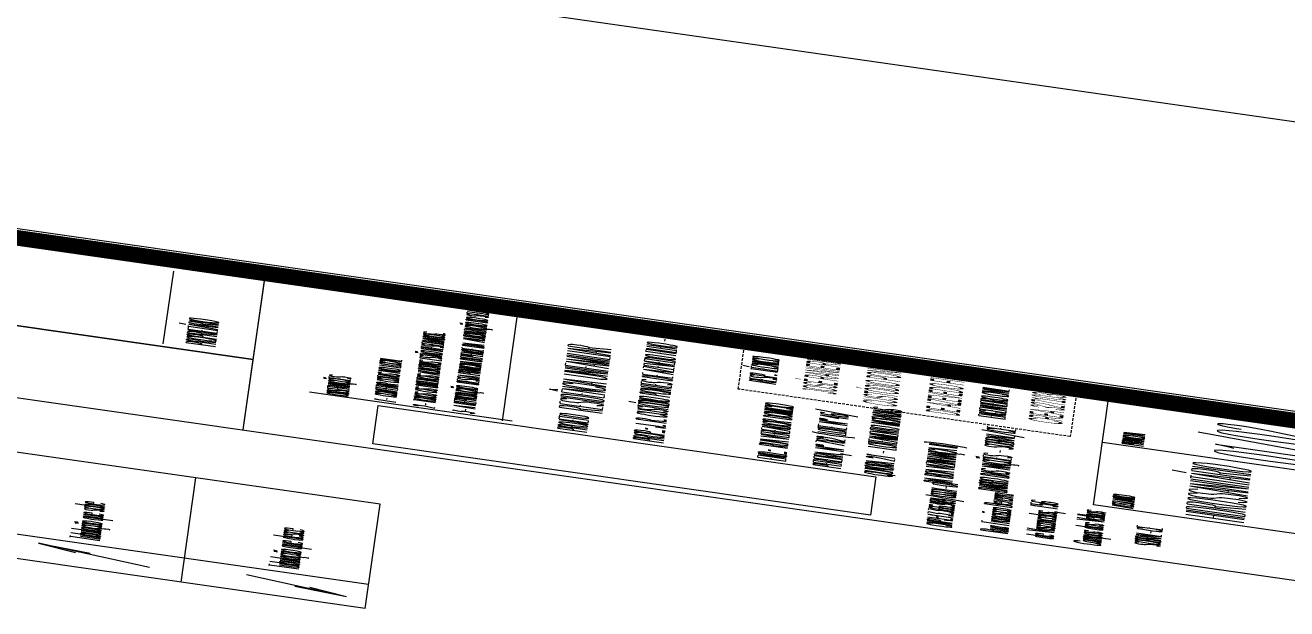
# Model space of a CAD drawing. Header units: millimetres. Extents: x -361192058 to 101130107379, y -14071650034 to 19218552450.
# Drawn here: x -135961.3 to -135482, y 43231.8 to 43453.4 of the extents above; entities that cross this region are included whole.
import ezdxf
from ezdxf.enums import TextEntityAlignment as Align

# ---------------------------------------------------------------- set-up
doc = ezdxf.new("R2010")
doc.units = ezdxf.units.MM
doc.header["$LTSCALE"] = 0.5
doc.linetypes.add('HIDDEN2', pattern=[0.1875, 0.125, -0.0625])
for name, color, linetype in [('02', 2, 'Continuous'), ('14-04-Texto-04', 3, 'Continuous'), ('CERAMICA', 8, 'Continuous'), ('CERC02', 3, 'Continuous'), ('CERÂMICA', 8, 'Continuous'), ('parede', 2, 'Continuous'), ('TEXT', 2, 'Continuous'), ('TEXTO', 3, 'Continuous'), ('TEXTO2', 3, 'Continuous'), ('TXT_0', 7, 'Continuous')]:
    doc.layers.add(name, color=color, linetype=linetype)
doc.styles.add('ADITIVOCAD', font='ROMANS.shx')
doc.styles.add('ROMAND', font='romand', dxfattribs={"height": 0.3})
doc.styles.add('ROMANS', font='romans', dxfattribs={"height": 0.1})
doc.styles.add('SANSSERIF', font='sas_____.pfb', dxfattribs={"height": 1})
doc.styles.get("Standard").update_dxf_attribs({"font": 'txt.shx', "height": 0.12})
picture_1 = doc.add_image_def('image1.jpg', size_in_pixel=(700, 700))

# ---------------------------------------------------------------- blocks, each defined once
blk = doc.blocks.new('APROVADO QUADRA 21.2 MBVII')
at = {"layer": 'CERÂMICA', "lineweight": 18}
h = blk.add_hatch(color=256, dxfattribs=at)
h.paths.add_polyline_path([(4512.3842, 2448.8602), (4512.1053, 2448.5715), (4512.1536, 2448.5248)])
h.paths.add_polyline_path([(4512.056, 2448.6191), (4512.1053, 2448.5715), (4512.3842, 2448.8602)])
h = blk.add_hatch(color=256, dxfattribs=at)
h.paths.add_polyline_path([(4511.598, 2446.8616), (4511.8768, 2447.1504), (4511.9251, 2447.1037)])
h.paths.add_polyline_path([(4511.8275, 2447.198), (4511.8768, 2447.1504), (4511.598, 2446.8616)])
at = {"lineweight": 18}
for p, q in [((4510.8625, 2446.734), (4510.8625, 2460.2257)), ((4519.5955, 2446.734), (4519.5955, 2460.2257)), ((4512.8606, 2446.734), (4512.8606, 2459.0078)), ((4511.685, 2448.1362, 0.3461), (4512.3842, 2448.8602, 0.3461)), ((4512.3842, 2448.8602, 0.3461), (4512.056, 2448.6191, 0.3461)), ((4512.3842, 2448.8602, 0.3461), (4512.1536, 2448.5248, 0.3461)), ((4510.8625, 2447.9233), (4519.5955, 2447.9233)), ((4511.598, 2446.8616, 0.3461), (4512.2295, 2447.5156, 0.3461)), ((4511.598, 2446.8616, 0.3461), (4511.8275, 2447.198, 0.3461)), ((4511.598, 2446.8616, 0.3461), (4511.9251, 2447.1037, 0.3461)), ((4510.8625, 2446.734), (4519.5955, 2446.734))]:
    blk.add_line(p, q, dxfattribs=at)
blk.add_lwpolyline([(4361.8759, 2517.8679), (4561.7907, 2517.8679), (4561.7907, 2359.9753), (4361.8759, 2359.9753)], close=True, dxfattribs=at)
at = {"layer": '02', "lineweight": 18}
blk.add_line((4524.0957, 2460.2145), (4524.0957, 2439.6516), dxfattribs=at)
blk.add_lwpolyline([(4476.7707, 2438.8395), (4537.9707, 2438.8395), (4537.9707, 2483.3895), (4476.7707, 2483.3895)], close=True, dxfattribs=at)
at = {"layer": '02', "lineweight": 18, "const_width": 0.1}
blk.add_lwpolyline([(4477.5207, 2439.5895), (4537.2207, 2439.5895), (4537.2207, 2482.6395), (4477.5207, 2482.6395)], close=True, dxfattribs=at)
at = {"layer": '02', "color": 4, "linetype": 'HIDDEN2', "lineweight": 18}
blk.add_lwpolyline([(4533.2732, 2444.5698), (4536.8383, 2444.5698), (4536.8383, 2442.4246), (4533.2732, 2442.4246)], close=True, dxfattribs=at)
at = {"layer": '14-04-Texto-04', "lineweight": 18}
for p, q in [((4529.997, 2460.2145), (4529.997, 2447.6673)), ((4529.997, 2447.6673), (4529.997, 2458.602)), ((4533.2008, 2442.216), (4533.2008, 2440.2818))]:
    blk.add_line(p, q, dxfattribs=at)
at = {"layer": 'CERAMICA', "lineweight": 18}
for p, q in [((4524.5219, 2447.6673), (4537.2207, 2447.6673)), ((4528.0022, 2447.2812), (4528.0022, 2445.9731)), ((4527.8986, 2446.0345), (4537.1784, 2446.0345))]:
    blk.add_line(p, q, dxfattribs=at)
at = {"layer": 'CERC02', "lineweight": 18}
for p, q in [((4530.2171, 2448.2511), (4536.3108, 2448.2511)), ((4524.0957, 2447.6673), (4536.9566, 2447.6673)), ((4524.0957, 2447.6673), (4536.9503, 2447.6673)), ((4524.0957, 2447.6673), (4536.9503, 2447.6673)), ((4524.0957, 2447.6673), (4537.2207, 2447.6673)), ((4524.0957, 2447.6673), (4537.2143, 2447.6673)), ((4527.9359, 2442.216), (4537.2157, 2442.216)), ((4527.9359, 2440.2818), (4527.9359, 2442.216))]:
    blk.add_line(p, q, dxfattribs=at)
at = {"color": 0, "lineweight": 13, "flags": 8}
for p in [(4700.7247, 2280.1125), (4699.5738, 2277.8964), (4702.3546, 2276.195), (4703.6722, 2274.085), (4699.8445, 2272.2194), (4703.0488, 2270.137), (4703.0877, 2267.9803), (4700.6523, 2261.5216), (4700.7007, 2257.1593)]:
    blk.add_attdef('NIVEL', p, '', height=0.075, dxfattribs=at)
for rotation, width, p in [(90, 0.8, (4700.8205, 2275.7521)), (270, 0.6, (4703.8437, 2274.9021)), (90, 0.8, (4701.5575, 2268.5021)), (180, 0.6, (4651.1817, 2236.1931))]:
    blk.add_attdef('$PORTA', text='', height=0.09, rotation=rotation, dxfattribs=dict(at, width=width)).set_placement(p, align=Align.MIDDLE)
for p in [(4654.176, 2240.463), (4648.499, 2240.1923), (4633.4388, 2239.3361), (4637.8012, 2239.3845), (4656.3921, 2239.3121), (4652.4746, 2237.6822), (4646.4166, 2236.988), (4644.2598, 2236.9491), (4650.3646, 2236.3646)]:
    blk.add_attdef('NIVEL', p, '', height=0.075, rotation=270, dxfattribs=at)
at = {"color": 0, "lineweight": 13, "width": 0.8, "flags": 8}
for p in [(4652.0317, 2239.2163), (4644.7817, 2238.4793)]:
    blk.add_attdef('$PORTA', text='', height=0.09, dxfattribs=at).set_placement(p, align=Align.MIDDLE)
at = {"layer": 'parede', "lineweight": 18, "style": 'ROMANS'}
blk.add_text('RESIDÊNCIA UNIFAMILIAR', height=0.275306, dxfattribs=at).set_placement((4529.6267, 2445.6854), align=Align.TOP_LEFT)
at = {"layer": 'TEXT', "lineweight": 18, "style": 'SANSSERIF'}
for s, p in [('JOSÉ RANIERE  ', (4533.9464, 2444.1627)), ('CUSTÓDIO PONTES ', (4533.616, 2443.7697)), ('DE AZEVEDO FILHO', (4533.6376, 2443.3627)), ('CREA 327103', (4534.1239, 2442.7042))]:
    blk.add_text(s, height=0.218329, dxfattribs=at).set_placement(p, align=Align.TOP_LEFT)
at = {"layer": 'TEXTO', "lineweight": 18, "style": 'ROMANS'}
for s, height, p in [('PROP.: J. R. CUSTÓDIO PONTES DE AZEVEDO FILHO - ME', 0.193418, (4527.9261, 2445.1883)), ('END.:  RUA VEREADOR DOMICIO', 0.180657, (4527.8711, 2444.3849)), ('PEREIRA, N° 782 (LOTE N° 46/', 0.180657, (4527.9033, 2444.0282)), ('DA BOA VIZINHANÇA II)', 0.180657, (4527.8772, 2443.3105)), ('BAIRRO DAS NAÇÕES - SOBRAL/CE', 0.180657, (4527.8842, 2442.9572))]:
    blk.add_text(s, height=height, dxfattribs=at).set_placement(p, align=Align.TOP_LEFT)
blk.add_text('QUADRA 21 - LOTEAMENTO MORADAS ', height=0.180657, dxfattribs=at).set_placement((4527.8445, 2443.5154))
at = {"layer": 'TEXTO2', "lineweight": 18, "style": 'ROMANS'}
for s, height, p in [('PROPRIETÁRIO', 0.188497, (4530.5736, 2448.1075, -1.508)), ('OBSERVAÇÕES', 0.1378, (4528.0709, 2447.1708)), ('1- CONFERIR COTAS NO LOCAL', 0.1378, (4528.1033, 2446.864)), ('2- TODOS OS DIREITOS AUTORAIS ESTÃO RESERVADOS.', 0.1378, (4528.0988, 2446.613)), ('3- A REPRODUÇÃO  DESTA PRANCHA DEPENDE DA  AUTORIZAÇÃO DO SEU AUTOR', 0.1378, (4528.1033, 2446.3559)), ('PROJETO', 0.18652, (4527.9136, 2445.676)), ('RESP. TÉCNICO', 0.170166, (4534.0895, 2444.5062)), ('CNPJ:13.366.989/0001-01', 0.161819, (4524.3682, 2443.2554)), ('ENGENHEIRO CIVIL', 0.170166, (4533.8881, 2443.023)), ('ASSUNTO', 0.1378, (4528.0828, 2442.0981)), ('PRANCHA', 0.1378, (4533.3077, 2442.0908)), ('SOBRAL-CE', 0.16182, (4525.2417, 2441.9191)), ('HIDROSSANITÁRIO', 0.375519, (4528.1873, 2441.6238)), ('01/02', 0.63428, (4533.5211, 2441.4991))]:
    blk.add_text(s, height=height, dxfattribs=at).set_placement(p, align=Align.TOP_LEFT)
at = {"layer": 'TEXTO2', "lineweight": 18, "style": 'ROMAND'}
for s, p in [('Rua Francisco Bezerra', (4524.5255, 2442.8193)), ('de Vasconcelos, 156', (4524.6222, 2442.527)), ('Campos dos Velhos', (4524.627, 2442.2209))]:
    blk.add_text(s, height=0.17525, dxfattribs=at).set_placement(p, align=Align.MIDDLE_LEFT)
at = {"layer": 'TXT_0', "lineweight": 18, "style": 'ADITIVOCAD'}
for s, p in [('Tubulação que sobe', (4513.2411, 2448.475)), ('Tubulação que desce', (4513.2411, 2447.1895))]:
    blk.add_text(s, height=0.190291, dxfattribs=at).set_placement(p)
at = {"layer": '02', "color": 4, "linetype": 'HIDDEN2', "lineweight": 18}
image = blk.add_image(picture_1, insert=(4524.4632, 2443.6185), size_in_units=(3.2153, 3.2153), dxfattribs=at)
image.dxf.flags = 7

msp = doc.modelspace()

# ---------------------------------------------------------------- block references
at = {"layer": '02', "color": 0, "lineweight": 30, "xscale": -4.574818403918471, "yscale": -59.40450511825884, "zscale": 4.574818403918471, "rotation": 261.8606972171988}
msp.add_blockref('APROVADO QUADRA 21.2 MBVII', (5129.041, 2225.201), dxfattribs=at)

doc.saveas('drawing.dxf')
